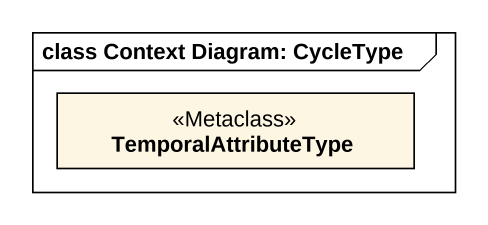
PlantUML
@startuml
mainframe class Context Diagram: CycleType
hide circle
hide empty members
class TemporalAttributeType <<Metaclass>>
@enduml
